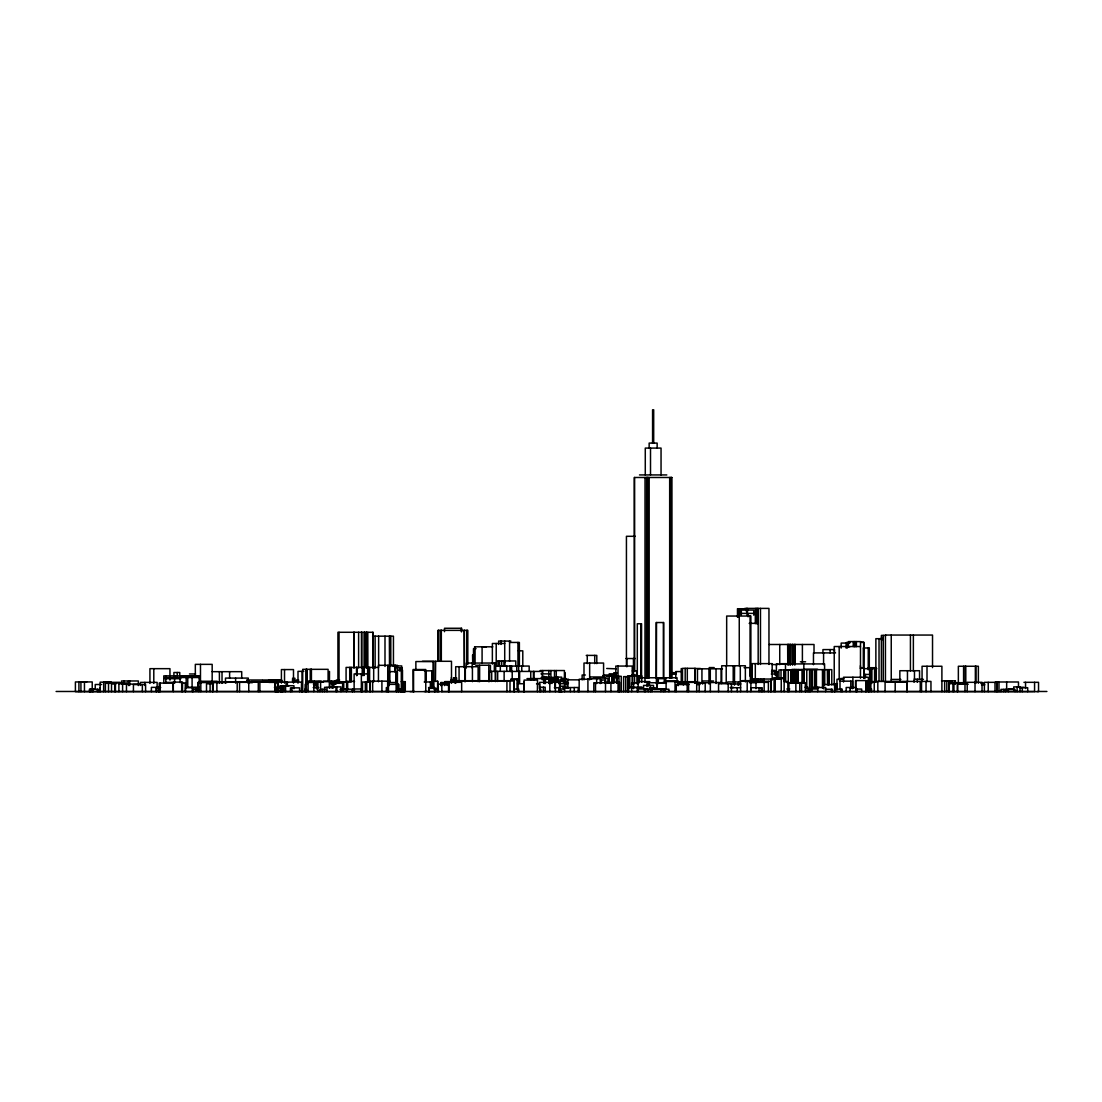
<?xml version="1.0" encoding="UTF-8"?>
<svg xmlns="http://www.w3.org/2000/svg" width="1102" height="1102" viewBox="0 0 1102 1102"><rect width="100%" height="100%" fill="white"/><g stroke="black" fill="none" stroke-linecap="round" stroke-linejoin="round"><path stroke-width="1.5" d="M606.706 668.473L616.17 668.845M639.504 474.934L666.806 474.934M671.821 477.483L634.366 477.483L634.366 671.09M635.344 536.302L626.432 536.302L626.432 666.035M744.773 608.4L768.962 608.4L768.962 664.465M746.481 608.745L737.472 608.745L737.472 617.203M756.344 613.387L739.249 613.387L739.277 665.87M749.153 623.346L758.176 623.346M886.008 635.399L881.366 635.399L881.366 681.422M372.572 636.171L393.442 636.171L393.442 666.434M881.903 638.692L875.87 638.692L875.87 681.394M510.846 641.075L498.641 641.075L498.641 644.45M860.662 642.204L863.679 642.204L863.679 649.023M509.579 642.438L519.373 642.438L519.373 666.187M846.57 642.425L849.835 642.425M860.579 642.425L863.858 642.425L863.858 649.216M849.794 643.072L841.17 643.072L841.17 648.1M504.716 643.485L492.36 643.485L492.36 664.134M769.155 644.491L814.02 644.491L814.02 652.907M860.455 646.53L834.228 646.53L834.228 684.962M492.842 646.805L474.59 646.805L474.59 664.148M846.832 646.778L849.807 646.778M482.979 646.86L486.326 646.86M476.064 648.665L473.543 648.665L473.543 664.148M518.339 650.827L522.789 650.827L522.789 666.131M835.523 652.907L813.469 652.907L813.469 664.699M472.73 655.015L472.73 663.335L472.579 655.015L473.695 655.015M586.223 655.401L596.802 655.401L596.802 663.638M625.881 658.528L635.303 658.528M422.41 661.296L451.489 661.296L451.489 683.212M800.355 661.792L805.603 661.792M780.753 663.679L788.825 663.679M771.965 664.547L777.86 664.547M475.775 665.25L490.445 665.25L490.445 671.848M860.4 665.704L860.621 668.942M392.395 665.925L401.734 665.925L401.858 691.643M495.625 666.063L529.18 666.063L529.18 671.173M378.606 667.413L346.083 667.413L346.083 681.959M709.165 667.578L714.206 667.578M744.07 667.674L750.379 667.674L750.379 681.367M868.087 667.702L876.283 667.702L876.283 681.794M396.803 667.757L402.258 667.757L402.23 691.643M860.318 668.211L864.064 668.211M695.417 668.501L700.486 668.501M722.471 668.831L697.47 668.818L697.47 683.488M863.5 668.666L875.511 668.666L875.511 681.794M876.035 668.666L876.779 668.666M817.574 669.245L803.454 669.245L803.454 682.042M804.419 669.864L778.949 669.947L778.949 678.295M397.836 670.126L402.492 670.126L402.492 691.643M423.843 670.223L413.567 670.223L413.567 691.643M804.019 670.154L785.657 670.154L785.657 681.725M771.607 670.402L775.009 670.402M424.49 670.636L425.978 670.636L425.978 681.945M540.132 670.539L564.417 670.539L564.417 678.653M424.339 670.829L432.067 670.829L432.067 688.447M632.286 670.939L636.68 670.939L636.68 675.719M303.794 671.352L297.995 671.352L297.995 683.199M510.295 671.435L542.267 671.435L542.267 679.865M681.807 671.573L675.802 671.573L675.802 678.267M212.163 671.669L241.71 671.669L241.71 678.336M771.496 671.779L776.166 671.779M778.164 671.903L775.174 671.903L775.174 675.195M613.731 672.757L617.134 672.757M671.283 672.675L676.394 672.675M540.972 673.873L549.994 673.873M609.158 673.845L615.99 673.845M189.475 673.969L195.577 673.969M367.6 673.914L354.128 673.914L354.128 690.031M771.29 674.011L777.365 674.011M671.297 674.204L675.884 674.204M585.41 675.003L582.145 675.003L582.145 680.003M603.386 675.003L616.417 675.003M631.763 675.003L636.68 675.003M602.684 675.87L616.913 675.87M542.542 676.173L543.851 676.173M607.147 676.284L621.252 676.284L621.252 691.643M180.122 676.642L199.186 676.642M542.625 677.027L549.168 677.027M590.424 676.972L604.53 676.972M561.731 677.138L556 677.138L556 680.361M199.186 677.523L163.785 677.523L163.785 675.857L199.186 675.857L199.186 682.689M451.379 677.565L451.765 682.262M541.234 677.537L546.757 677.537M551.22 677.496L556.606 677.496M546.11 677.744L552.846 677.744M640.758 677.771L677.041 677.771L677.041 680.857M773.287 677.882L783.426 677.882M593.785 678.129L607.905 678.129L607.905 683.199M292.471 678.336L295.074 678.336M561.428 678.474L565.96 678.474M180.852 678.68L163.785 678.68L163.785 683.254M527.004 678.598L552.033 678.598L552.033 683.488M554.871 678.584L557.502 678.584M784.156 678.639L774.072 678.639L774.072 691.643M840.606 678.501L843.884 678.501M546.702 678.928L553.411 678.928L553.411 682.11M510.929 679.039L517.747 679.039L517.747 690.072M781.043 679.039L751.55 679.039L751.55 682.193M568.48 679.218L560.629 679.218L560.629 682.331M591.54 679.218L579.17 679.218L579.17 691.643M843.595 679.245L836.983 679.245L836.983 688.543M891.366 679.424L900.899 679.424M923.435 679.342L914.068 679.204L914.068 682.317M510.708 679.548L517.527 679.548M552.667 679.479L559.031 679.479M579.611 679.865L567.255 679.838L567.255 688.268M246.586 680.003L261.849 680.003M262.593 680.003L281.561 680.003M292.264 680.003L298.67 680.003M336.289 680.003L339.623 680.003M450.87 679.989L456.559 680.086M600.507 679.989L604.846 679.989L604.846 683.323M268.475 680.347L281.892 680.347M263.089 680.76L275.899 680.76M458.198 680.705L510.006 680.705L510.006 691.643M742.073 680.664L758.41 680.664M247.013 680.871L249.217 680.871M457.385 680.995L514.248 680.995L514.248 691.643M551.964 680.995L565.725 680.995L565.725 684.039M713.6 680.995L702.677 680.995L702.677 684.039M941.494 680.857L955.406 680.857L955.406 683.943M200.991 681.256L217.232 681.256M274.853 681.256L281.974 681.256M292.485 681.091L298.697 681.091M307.554 681.05L321.233 681.05M323.258 681.105L339.512 681.16M389.984 681.16L370.203 681.16L370.203 691.643M432.99 681.243L437.769 681.243L437.769 688.667M839.999 681.16L852.452 681.16L852.452 688.654M354.541 681.408L346.607 681.408L346.607 689.935M758.08 681.325L770.739 681.325L770.739 691.643M251.173 681.573L266.422 681.642M329.415 681.656L317.886 681.656L317.886 691.643M401.224 681.656L405.288 681.656L405.288 691.643L75.404 691.643L75.404 681.945L86.7 681.945M456.834 681.601L444.767 681.601L444.767 684.948M524.07 681.642L523.726 691.643M649.877 681.601L638.154 681.601L638.154 688.295M665.25 681.546L678.005 681.546M696.312 681.711L683.35 681.711L683.35 685.017M784.156 681.573L787.847 681.573L787.847 691.643M868.417 681.642L875.236 681.642M198.539 681.918L275.28 681.904M335.352 681.876L339.278 681.876M341.661 681.739L348.122 681.739M370.479 681.821L366.773 681.821L366.773 691.643M403.69 681.821L402.698 681.821L402.698 691.643M111.426 682.152L100.13 682.152L100.172 691.643M323.506 682.042L315.007 682.042L315.007 685.251M335.16 682L348.191 682M370.851 682.042L362.489 682.042L362.489 691.643M424.215 681.973L430.73 681.973L430.73 688.419M677.689 682L682.11 682M727.706 681.945L737.982 681.945L737.982 685.182M750.366 682.152L756.523 682.152L756.551 679.039M868.541 681.945L873.748 681.945M995.919 681.986L1018.482 681.986L1018.482 686.822M104.594 682.372L119.843 682.317M165.934 682.386L175.314 682.386M252.427 682.317L237.205 682.317L237.205 691.643M268.792 682.386L274.99 682.386M335.986 682.372L346.152 682.179M604.709 682.262L619.613 682.262L619.613 691.643M676.573 682.386L699.935 682.372M768.383 682.358L755.972 682.358L755.972 688.695M1023.937 682.317L1038.539 682.317L1038.539 691.643L410.027 691.643M226.819 682.62L197.809 682.537L197.809 690.127M247.854 682.634L252.468 682.634M388.841 682.524L396.954 682.524L396.954 691.643M450.098 682.551L440.731 682.551L440.731 685.582M662.798 682.51L665.952 682.51M677.234 682.634L686.973 682.634M709.633 682.537L721.824 682.537M198.25 682.634L201.322 682.634M639.188 682.841L631.584 682.841L631.708 691.643M662.908 682.703L648.417 682.772L648.417 685.733M677.303 682.648L681.807 682.648M749.264 682.675L756.027 682.772M787.021 682.634L805.328 682.634L805.328 691.643M967.294 682.689L949.111 682.689L949.111 691.643M127.253 682.965L115.434 682.965L115.434 691.643M174.13 683.075L159.239 683.075L159.239 691.643M181.913 683.075L186.018 683.075L186.018 688.213M274.701 682.909L277.718 682.909L277.911 691.643M567.323 682.992L568.48 682.992M666.407 682.937L657.26 682.937L657.26 688.736M699.674 682.909L704.536 682.909M721.094 682.965L727.485 682.965M955.021 682.896L960.049 682.896M980.766 683.199L983.948 683.199M116.247 683.323L105.393 683.323L105.393 691.643M118.864 683.75L123.741 683.75M517.499 683.736L524.249 683.736M558.631 683.695L567.957 683.695M718.559 683.695L731.452 683.695L731.452 691.643M834.021 683.695L837.424 683.695M115.889 683.915L111.522 683.915L111.522 691.643M213.499 683.819L206.501 683.819L206.501 691.643M536.536 683.819L539.787 683.819L539.787 691.643M730.392 683.97L740.861 683.97M140.285 684.094L122.597 684.094L122.597 691.643M307.183 684.273L305.282 684.273L305.282 691.643M313.409 684.273L317.183 684.273L317.183 688.695M968.217 684.259L957.266 684.259L957.266 691.643M101.632 684.507L95.24 684.507L95.24 688.791M441.558 684.521L448.486 684.521M689.012 684.562L676.256 684.562L676.256 691.643M696.698 684.507L700.059 684.507M981.455 684.783L984.857 684.783M288.876 685.857L280.266 685.857L280.266 691.643M280.032 686.243L281.065 686.105M559.32 686.215L565.657 686.215M333.341 686.877L340.986 686.877L340.986 691.643M540.076 687.221L545.187 687.221L545.187 691.643M638.623 687.207L642.053 687.207M159.308 687.359L151.387 687.359L151.387 691.643M199.186 687.235L186.183 687.235L186.183 675.857M274.426 687.331L281.051 687.331M437.384 687.317L437.191 691.643M627.617 687.359L637.672 687.331M730.364 687.455L733.725 687.455M805.052 687.235L807.904 687.235L807.904 691.643M811.747 687.345L819.392 687.345M1019.86 687.317L1024.006 687.317M160.713 687.579L156.085 687.579L156.085 691.643M277.911 687.593L281.23 687.593M313.188 687.538L318.74 687.538M387.684 687.593L386.347 687.593L386.347 691.643M428.554 687.579L434.767 687.579L434.767 691.643M562.709 687.648L578.192 687.496L578.192 691.643M631.708 687.593L642.053 687.552M816.61 687.51L825.66 687.51L825.66 691.643M855.841 687.496L846.171 687.496L846.171 691.643M275.211 687.717L280.624 687.717M554.347 687.744L560.381 687.744M564.968 687.841L567.957 687.841M649.533 687.868L656.778 687.868M730.364 687.717L740.627 687.717M1019.915 687.717L1027.698 687.717L1027.698 691.643M91.741 688.915L94.855 688.915M398.07 689.053L400.797 689.053L400.797 691.643M514.042 689.053L518.739 689.053L518.656 691.643M647.632 689.012L638.086 689.012L638.086 691.643M656.64 689.039L664.602 689.039M786.814 688.984L789.776 688.984M817.725 688.998L809.116 688.998L809.116 691.643M1008.757 688.998L1013.096 688.998M275.293 689.163L276.175 689.108L276.175 691.643M343.672 689.205L352.309 689.205L352.309 691.643M428.719 689.122L429.188 691.643M434.036 689.232L437.384 689.232M564.582 689.081L558.783 689.081L558.783 691.643M825.233 689.26L832.451 689.26L832.451 691.643M193.125 689.384L199.228 689.384M325.613 689.315L319.966 689.315L319.966 691.643M340.008 689.384L346.455 689.384M648.141 689.37L645.483 689.37L645.483 691.643M56.106 691.477L414.614 691.477M424.077 691.477L439.753 691.477M441.53 691.533L652.963 691.477M653.734 691.477L1033.607 691.477M1037.01 691.477L1046.9 691.477M1034.571 682.317L1034.571 691.643M1025.549 682.317L1025.549 688.543M1022.298 687.717L1022.298 691.643M1020.039 691.643L1020.039 686.877L1013.73 686.877L1013.73 690.059M1017.105 686.877L1017.105 691.643M1015.038 691.643L1015.038 689.384L1000.947 689.384L1000.947 691.643M1008.344 689.384L1008.344 691.643M1006.663 681.986L1006.663 690.031M1005.589 689.384L1005.589 691.643M1003.77 689.384L1003.77 691.643M998.977 691.643L998.977 682.331L984.389 682.331L984.389 691.643M997.241 682.331L997.241 691.643M996.718 682.331L996.718 691.643M995.01 682.331L995.01 691.643M988.232 682.331L988.232 691.643M982.034 691.643L982.034 682.317L967.212 682.317L967.212 691.643M978.369 683.185L978.369 666.255L958.354 666.255L958.354 683.185M976 666.255L976 683.185M975.353 666.255L975.353 683.185M975.022 682.317L975.022 691.643M965.793 666.255L965.793 683.185M965.159 666.255L965.159 683.185M964.994 684.259L964.994 691.643M963.589 666.255L963.589 683.185M957.79 682.689L957.79 691.643M955.131 680.857L955.131 683.943M953.933 682.689L953.933 691.643M952.941 682.689L952.941 691.643M951.976 680.857L951.976 683.943M950.379 680.857L950.379 683.943M948.932 680.857L948.932 691.643M946.825 680.857L946.825 691.643M944.662 680.857L944.662 691.643M941.893 691.643L941.893 666.255L922.057 666.255L922.057 681.491M932.526 667.633L932.526 635.055L885.429 635.055L885.429 681.353M930.956 691.643L930.956 681.422L874.258 681.422L874.258 691.643M927.002 666.255L927.002 681.491M926.038 681.422L926.038 691.643M921.534 681.422L921.534 691.643M920.253 681.422L920.253 691.643M919.55 678.777L919.55 670.719L899.852 670.719L899.852 681.986M917.332 679.204L917.332 682.317M914.467 670.719L914.467 678.777M913.365 635.055L913.365 671.063M910.431 635.055L910.431 671.063M907.456 670.719L907.456 681.986M907.125 681.422L907.125 691.643M906.932 691.643L906.932 682.11L885.085 682.11L885.085 691.643M895.196 682.11L895.196 691.643M891.242 635.055L891.242 681.353M883.267 635.399L883.267 681.422M881.614 637.121L881.614 640.538M879.024 638.692L879.024 681.394M877.826 681.422L877.826 691.643M876.035 667.702L876.076 681.794M874.809 668.666L874.809 681.794M874.575 667.702L874.575 681.794M871.751 668.666L871.751 683.433M871.558 691.643L871.558 689.012L868.803 689.012L868.803 691.643M871.393 668.666L871.393 683.433M870.842 681.642L870.869 689.976M870.387 683.047L870.387 674.438L864.712 674.438L864.712 677.882M870.125 668.666L870.125 683.433M870.194 686.105L870.194 688.874M869.891 689.012L869.891 691.643M869.643 668.666L869.643 675.237M869.533 690.072L869.533 680.664L867.921 680.664L867.921 690.072M869.299 668.129L869.299 647.976L863.293 647.976L863.293 668.129M868.72 647.976L868.72 668.129M868.28 647.976L868.266 669.809M868.362 691.643L868.362 677.234L843.54 677.234L843.54 682.042M866.103 691.643L866.103 680.595L855.524 680.595L855.524 688.488M865.773 680.595L865.773 691.643M865.442 674.438L865.442 677.882M864.202 647.976L864.064 678.253M863.996 668.666L863.996 678.515M861.654 691.643L861.654 689.067L856.447 689.067L856.447 691.643M860.455 678.281L860.51 641.584L848.43 641.584L848.43 646.598M857.081 689.067L857.081 691.643M856.392 641.584L856.392 646.598M855.827 641.584L855.827 646.598M855.841 680.595L855.841 691.643M854.78 641.584L854.78 646.598M854.339 641.584L854.339 646.598M853.265 641.584L853.265 646.598M852.893 677.234L852.893 688.447M850.785 681.16L850.785 688.654M850.041 687.496L850.041 691.643M847.273 643.072L847.273 648.1M846.129 643.072L846.129 648.1M842.176 691.643L842.176 689.122L834.917 689.122L834.917 691.643M840.964 689.122L840.964 691.643M839.999 679.245L839.999 688.654M839.187 646.53L839.187 679.948M836.886 683.695L836.886 690.059M835.95 688.805L835.95 684.535L823.538 684.535L823.538 688.805M834.531 652.963L834.531 649.588L822.946 649.588L822.946 652.963M834.613 684.535L834.613 691.643M831.776 684.879L831.776 669.644L804.143 669.644L804.143 683.185M831.39 689.26L831.39 691.643M830.15 649.588L830.15 652.963M828.993 669.644L828.993 684.879M828.745 669.644L828.745 684.879M827.368 669.644L827.547 684.879M824.599 684.879L824.585 663.927L776.387 663.927L776.387 678.612M824.392 669.644L824.392 684.879M823.58 652.907L823.58 664.699M822.726 669.644L822.726 688.268M822.505 669.644L822.505 688.268M817.725 687.51L817.725 691.643M816.444 669.644L816.444 688.268M816.183 669.644L816.183 688.268M814.709 669.644L814.709 688.268M814.474 669.644L814.474 688.268M812.05 669.644L812.05 689.948M811.788 669.644L811.788 689.948M810.232 688.998L810.232 691.643M809.86 669.644L809.86 689.948M809.571 669.644L809.571 689.948M806.76 669.644L806.76 688.268M805.893 687.235L805.893 691.643M803.84 663.927L803.84 670.457M802.807 683.144L802.807 669.52L791.787 669.52L791.787 683.144M802.394 644.491L802.394 663.018M802.008 669.52L802.008 683.144M801.553 682.634L801.553 691.643M799.777 691.643L799.777 682.992L788.963 682.992L788.963 691.643M798.261 669.52L798.261 683.144M796.76 669.52L796.76 683.144M795.796 669.52L795.878 691.643M795.176 644.491L795.176 664.699M794.955 644.491L794.804 664.699M794.804 669.52L794.804 683.144M794.583 644.491L794.583 664.699M794.542 669.52L794.542 683.144M793.357 669.52L793.357 683.144M792.834 644.491L792.834 664.699M792.476 644.491L792.613 664.699M792.255 644.491L792.255 664.699M792.255 669.52L792.255 683.144M791.388 670.154L791.388 683.378M791.084 670.154L791.084 683.378M790.409 644.491L790.409 664.699M790.189 644.491L790.189 664.699M790.051 644.491L790.051 664.699M789.831 644.491L789.831 664.699M788.371 644.491L788.371 664.699M788.261 644.491L788.261 664.699M788.274 670.154L788.274 683.378M787.971 644.491L787.971 664.699M787.668 644.491L787.751 664.699M785.492 663.927L785.492 670.457M784.293 669.864L784.293 681.601M784.156 669.947L784.156 691.643M783.853 669.947L783.853 679.962M781.249 678.639L781.249 691.643M781.015 669.947L781.015 678.295M779.748 644.491L779.748 664.699M777.351 671.903L777.365 678.832M775.243 678.639L775.243 691.643M772.171 680.113L772.171 663.638L751.716 663.638L751.716 681.766M771.097 679.176L771.097 691.643M768.383 681.325L768.383 691.643M764.196 679.176L764.154 691.643M763.603 678.997L763.603 682.166M763.328 678.997L763.328 682.166M762.226 691.643L762.226 687.758L750.848 687.744L750.848 691.643L750.917 681.091L740.558 681.091L740.627 691.643M761.151 687.744L761.151 691.643M760.779 678.997L760.779 682.166M760.476 608.4L760.476 664.465M759.058 687.744L759.058 691.643M758.686 678.997L758.686 682.166M758.176 608.4L758.176 664.465M757.377 608.4L757.377 623.691M756.826 679.039L756.826 682.193M756.606 608.4L756.606 623.691M755.325 608.4L755.325 623.691M755.311 663.638L755.311 680.113M754.181 679.039L754.181 682.193M753.782 615.178L753.782 610.081L741.315 610.081L741.315 615.178M752.019 663.638L752.019 681.766M750.875 676.284L750.875 616.046L726.673 616.046L726.673 665.87M750.076 616.046L750.035 676.187M748.079 613.387L748.079 616.789M747.528 608.4L747.528 611.803M747.101 610.081L747.101 615.178M747.197 681.091L747.197 691.643M746.481 608.4L746.481 611.803M745.365 681.945L745.365 665.76L721.714 665.76L721.714 683.557M740.31 608.745L740.31 613.828M740.296 665.76L740.296 681.945M739.139 608.745L739.139 617.203M738.808 681.711L738.808 685.017M738.34 608.745L738.34 617.203M737.266 687.717L737.266 691.643M734.566 665.76L734.469 685.182M733.202 665.76L733.202 681.945M728.188 683.695L728.188 691.643M726.218 665.76L726.218 683.557M721.094 668.818L721.094 683.488M718.559 682.537L718.559 691.643M716.038 668.818L716.038 683.488M710.294 668.818L710.294 681.862M710.349 691.643L710.349 682.758L699.219 682.758L699.219 691.643M708.944 668.818L709.013 684.039M705.197 682.758L705.197 691.643M701.933 668.818L701.933 683.488M696.698 682.372L696.698 691.643M695.128 683.323L695.128 668.335L682.51 668.335L682.51 683.323M694.907 668.335L694.907 683.323M688.585 682.372L688.585 691.643M687.304 668.335L687.304 683.323M687.193 684.562L687.193 691.643M685.182 668.335L685.182 683.323M681.243 668.501L681.243 683.378M678.281 685.554L678.281 680.981L666.104 680.981L666.104 688.736M677.964 682.51L677.964 685.554M675.03 680.981L675.03 691.643M671.724 477.483L671.821 677.937M671.462 477.483L671.462 677.937M670.457 477.483L670.319 677.937M669.672 477.483L669.672 677.937M668.914 691.643L668.914 689.218L648.293 689.287L648.293 691.643M665.76 677.771L665.76 682.4M665.236 677.771L665.236 682.4M664.988 689.218L664.988 691.643M664.272 681.918L664.272 678.68L657.605 678.68L657.605 683.543M663.721 678.157L663.721 622.534L656.172 622.534L656.172 678.157M663.376 622.534L663.376 678.157M663.28 689.163L663.28 691.643M661.048 474.934L661.048 448.087L645.276 448.087L645.276 474.934M660.883 689.163L660.883 691.643M658.321 678.68L658.321 683.543M657.15 448.087L657.15 443.087L649.147 443.087L649.147 448.087M656.888 682.772L656.888 688.695M656.516 622.534L656.393 683.943M653.693 443.087L653.693 409.792L652.577 409.792L652.577 443.087M653.5 688.516L653.5 685.403L643.582 685.403L643.582 688.516M651.985 689.163L651.985 691.643M650.511 448.087L650.511 474.934M650.497 685.403L650.497 688.516M650.538 689.287L650.538 691.643M649.092 477.483L649.092 677.937M648.968 682.772L648.968 685.733M648.32 477.483L648.32 677.937M647.659 477.483L647.659 677.937M647.26 477.483L647.26 677.937M646.929 477.483L646.929 677.937M647.039 681.601L647.039 686.629M646.626 477.483L646.53 677.937M645.028 477.483L644.987 682.4M644.394 689.012L644.394 691.643M641.763 682.179L641.763 675.857L627.658 675.857L627.617 691.643M641.557 678.074L641.557 623.76L637.3 623.76L637.3 676.366M640.854 623.76L640.854 678.074M639.463 675.857L639.463 682.179M639.146 675.857L639.146 682.179M637.686 675.857L637.686 683.75M637.259 687.593L637.259 691.643M636.984 675.857L636.984 683.75M634.504 477.483L634.573 671.09M634.545 675.857L634.545 683.75M633.443 658.528L633.526 676.187M633.54 682.703L633.54 688.667M632.576 675.857L632.576 683.75M632.314 683.75L632.245 666.063L615.811 666.063L615.811 678.005M629.765 675.857L629.765 688.488M628.512 691.643L628.512 676.642L623.594 676.642L623.594 691.643M628.236 676.642L628.236 691.643M626.831 658.528L626.831 666.806M625.688 676.642L625.688 691.643M618.952 676.284L618.952 691.643M618.015 666.063L618.015 678.005M618.057 682.262L618.057 691.643M617.161 676.284L617.161 683.116M616.459 676.284L616.459 683.116M614.034 676.284L614.034 683.116M613.415 676.284L613.415 683.116M612.065 676.284L612.065 683.116M611.789 676.284L611.789 683.116M610.921 691.643L610.921 682.744L593.826 682.744L593.826 691.643M609.241 676.284L609.241 683.116M605.604 678.129L605.604 683.199M605.494 682.744L605.494 691.643M603.579 676.504L603.579 663.046L583.991 663.046L583.991 679.865M601.417 679.989L601.417 683.323M600.273 683.584L600.273 678.749L587.917 678.749L587.917 691.643M596.664 678.749L596.664 683.584M595.507 682.744L595.507 691.643M594.722 655.401L594.722 663.638M589.653 663.046L589.653 679.865M587.256 655.401L587.256 663.638M574.28 687.496L574.28 691.643M570.368 687.593L570.368 691.643M567.916 679.838L567.916 688.268M565.161 680.995L565.161 684.039M565.106 672.633L565.106 678.97M564.555 679.218L564.555 682.331M564.596 683.695L564.596 686.877M564.582 687.593L564.582 691.643M563.205 679.218L563.205 682.331M561.538 691.092L561.538 692.208L560.036 692.208L560.036 691.092M561.028 691.092L561.028 692.208M560.381 686.215L560.381 688.929M560.546 691.092L560.546 692.208M560.091 688.543L560.091 682.331L539.443 682.358L539.443 688.543M557.874 677.138L557.874 680.361M556.276 670.539L556.276 678.653M555.408 682.358L555.408 691.643M554.898 682.331L554.898 688.543M554.485 670.539L554.485 678.653M552.667 677.496L552.667 680.637M550.904 670.539L550.904 678.653M550.573 678.598L550.573 683.488M549.815 682.358L549.815 691.643M549.251 678.598L549.251 683.488M548.81 670.539L548.837 683.488M545.421 678.598L545.421 683.488M545.063 678.598L545.063 683.488M544.512 678.598L544.512 683.488M543.947 678.598L543.947 683.488M543.396 687.221L543.396 691.643M542.694 670.539L542.694 673.79M540.779 689.025L540.779 691.643M537.404 691.643L537.5 680.086L524.111 680.086L524.111 691.643M533.947 671.435L533.947 679.865M533.409 671.435L533.409 679.865M530.737 671.435L530.737 679.865M523.946 689.191L523.946 691.643M521.769 666.063L521.769 671.173M519.621 671.435L519.621 683.226M518.808 671.435L518.808 683.226M518.629 666.063L518.629 671.173M517.954 642.438L517.954 666.187M517.527 679.039L517.527 690.072M517.306 679.548L517.306 688.626M516.742 666.063L516.742 671.173M515.777 666.063L515.777 660.952L496.74 660.952L496.74 666.063M513.959 680.995L513.959 691.643M512.21 679.865L512.21 671.366L489.632 671.366L489.632 681.504M511.617 666.063L511.617 671.173M511.218 666.063L511.218 671.173M509.909 666.063L509.909 671.173M509.579 641.075L509.579 661.296M506.92 680.705L506.92 691.643M506.713 666.063L506.713 671.173M504.95 660.952L504.95 666.063M504.716 641.075L504.716 662.412M504.137 671.366L504.137 681.504M503.903 660.952L503.903 666.063M501.699 660.952L501.699 666.063M501.011 641.075L501.011 644.45M500.308 666.063L500.308 671.173M499.495 660.952L499.495 666.063M498.448 660.952L498.448 666.063M497.677 671.366L497.677 681.504M496.217 643.485L496.217 665.842M495.707 681.504L495.666 663.046L466.256 663.046L466.256 668.087M495.294 671.366L495.294 681.504M494.343 663.046L494.343 671.462M491.685 671.366L491.685 681.504M488.806 665.25L488.806 681.752M482.084 646.805L482.084 663.418M479.632 665.25L479.632 681.752M478.116 681.67L478.116 666.71L455.705 666.71L455.705 683.336M474.742 646.805L474.742 664.148M473.695 648.665L473.695 664.148M472.427 666.71L472.427 681.67M472.179 663.046L472.179 668.087M467.813 664.41L467.813 630.372L437.962 630.372L438.1 661.007M467.124 630.372L467.124 664.41M466.986 630.372L466.986 664.41M465.32 666.71L465.32 681.67M464.796 666.71L464.796 681.67M464.383 630.372L464.383 667.812L464.217 630.372M461.655 631.694L461.655 628.264L444.492 628.264L444.492 631.694M461.655 691.643L461.655 682.317L447.123 682.317L447.123 685.43M461.297 628.264L461.297 631.694M459.066 666.71L459.066 681.67M456.6 680.912L456.6 677.854L453.597 677.854L453.597 680.912M455.484 677.854L455.484 680.912M455.154 680.086L455.154 683.392M453.983 677.854L453.983 680.912M449.244 682.317L449.244 691.643M448.555 691.643L448.555 684.177L438.265 684.177L438.265 691.643M444.602 682.551L444.602 685.582M441.847 684.177L441.847 691.643M441.323 630.372L441.323 661.007M441.337 682.551L441.337 685.582M441.158 630.372L441.158 661.007M440.896 630.372L440.896 661.007M438.803 630.372L438.803 661.007M438.362 630.372L438.362 661.007M437.604 681.243L437.604 688.667M435.662 661.296L435.442 681.532M435.028 689.122L435.028 691.643M434.601 687.579L434.601 691.643M433.885 688.309L433.885 661.558L415.867 661.558L415.867 669.92M433.045 661.558L433.045 688.309M431.901 670.829L431.901 688.447M430.386 681.973L430.386 688.419M428.981 689.122L428.981 691.643M428.719 687.579L428.719 691.643M425.771 691.643L425.771 669.52L413.057 669.52L413.167 691.643M425.179 670.636L425.179 681.945M404.889 681.656L404.889 691.643M404.076 681.656L404.076 691.643M403.539 681.656L403.69 691.643M402.037 667.757L402.023 691.643M401.307 670.126L401.307 691.643M400.357 689.053L400.357 691.643M399.833 667.757L399.833 671.159M398.745 691.643L398.745 684.328L388.29 684.383L388.29 691.643M398.442 684.328L398.442 691.643M397.423 685.058L397.423 665.319L378.441 665.319L378.441 681.766M396.596 682.524L396.582 691.643M396.279 691.643L396.389 671.641L388.799 671.641L388.799 684.976M396.169 671.641L396.169 683.309M395.494 665.319L395.494 671.903M394.833 665.319L394.833 671.903M390.797 636.171L390.797 666.434M389.557 665.319L389.557 681.766L389.378 636.171M389.213 682.524L389.213 685.568M389.02 671.641L388.841 685.568M388.414 684.383L388.414 691.643M387.739 665.319L387.739 681.766M387.642 681.16L387.684 691.643M384.997 636.171L384.997 666.434M381.912 681.16L381.912 691.643M378.633 636.171L378.633 666.434M375.121 636.171L375.121 668.115M373.674 667.413L373.674 681.959M373.082 667.895L373.082 632.286L337.928 632.286L337.928 683.171M372.793 632.286L372.793 667.895M372.641 681.16L372.641 691.643M369.914 681.821L369.914 691.643M369.611 667.413L369.611 681.959M369.129 667.413L369.129 681.959M368.605 667.413L368.605 681.959M368.357 667.413L368.357 675.498M367.792 632.286L367.903 675.498M367.682 667.413L367.6 681.973M366.58 632.286L366.58 667.895M366.263 632.286L366.263 667.895M365.327 682.042L365.327 691.643M364.542 632.286L364.542 667.895M364.294 632.286L364.294 667.895M361.773 632.286L361.773 667.895M361.456 632.286L361.456 667.895M361.346 673.914L361.346 691.643M361.153 691.643L361.153 688.984L352.626 688.984L352.626 691.643M358.618 632.286L358.618 667.895M357.062 667.413L356.993 675.498M356.731 667.413L356.731 675.498M356.552 667.413L356.552 675.498M354.183 632.286L354.183 667.895M354.348 688.984L354.348 691.643M353.852 632.286L353.852 667.895M351.386 667.413L351.386 681.959M350.229 667.413L350.229 681.959M349.733 667.413L349.733 681.959M347.653 681.408L347.653 689.935M346.455 689.205L346.455 691.643M343.741 681.739L343.741 689.99M342.626 689.935L342.626 683.102L329.663 683.102L329.663 688.227M339.044 632.286L339.044 683.171M336.895 686.877L336.895 691.643M336 681.105L336 684.108M335.986 691.643L335.986 687.317L324.567 687.317L324.567 691.643M335.463 681.105L335.463 684.108M334.457 681.105L334.457 684.108M333.865 683.102L333.865 686.518M333.066 683.102L333.066 688.227M332.033 683.102L332.033 688.227M331.606 681.105L331.606 684.108M331.413 681.105L331.413 684.108M329.498 671.393L329.415 688.323M328.093 681.353L328.093 669.327L302.706 669.327L302.706 691.643M327.005 687.317L327.005 691.643M322.39 689.315L322.39 691.643M320.599 681.656L320.599 689.976M317.321 682.042L317.321 685.251M316.742 684.273L316.742 688.695M316.288 684.273L316.288 688.695M314.332 681.05L314.332 685.596M313.822 691.643L313.822 682.482L306.37 682.482L306.37 691.643M311.425 669.327L311.425 681.353M311.122 669.327L311.122 681.353M310.227 669.327L310.227 681.353M308.119 682.482L308.119 691.643M306.976 669.327L306.976 683.061M306.549 669.327L306.549 684.783M306.411 691.643L306.411 688.998L305.158 688.998L305.158 691.643M306.012 669.327L306.012 684.783M305.612 684.273L305.612 691.643M302.141 691.643L302.141 682.11L212.603 682.11L212.603 691.643M302.031 671.352L302.031 691.643M301.535 682.11L301.425 691.643M299.579 691.643L299.579 687.868L290.473 687.868L290.473 691.643M293.972 688.695L293.972 685.733L281.409 685.706L281.409 691.643M293.49 683.157L293.49 669.575L281.409 669.575L281.409 683.157M291.892 687.868L291.892 691.643M287.388 682.11L287.388 685.292M286.093 682.11L286.093 685.292M285.57 685.733L285.57 691.643M284.523 669.575L284.523 683.157M283.999 685.733L283.999 691.643M282.663 685.733L282.663 691.643M282.456 685.706L282.456 691.643M281.065 685.995L281.065 691.643M280.638 685.857L280.638 691.643M278.283 681.945L278.351 691.643M277.484 687.345L277.484 691.643M277.043 687.345L277.043 691.643M276.602 687.758L276.602 691.643M275.734 689.108L275.734 691.643M275.459 682.909L275.459 688.736M274.977 681.862L274.977 691.643M259.879 681.862L259.879 691.643M258.281 681.862L258.281 691.643M248.749 682.317L248.749 691.643M248.281 683.171L248.281 678.088L225.483 678.088L225.483 683.171M239.561 682.317L239.561 691.643M235.608 678.088L235.608 683.171M229.602 671.669L229.602 678.336M222.025 671.669L222.025 683.323M219.408 671.669L219.408 683.323M216.887 681.931L216.887 691.643M212.989 681.931L212.989 691.643M212.163 681.656L212.176 664.354L195.329 664.354L195.329 676.297M210.096 683.819L210.096 691.643M200.812 681.862L200.812 691.643M200.481 664.354L200.481 683.116M198.856 681.862L198.856 691.643M198.401 682.537L198.401 690.127M196.735 690.334L196.735 687.717L185.577 687.717L185.577 691.643M196.115 687.717L196.115 690.334M193.084 687.717L193.125 691.643M192.313 687.717L192.313 691.643M192.092 675.857L192.092 687.235M187.753 675.857L187.753 687.235M185.274 683.075L185.274 691.643M182.505 691.643L182.505 682.11L173.303 682.11L173.303 691.643L173.152 683.075M181.692 682.11L181.692 691.643M180.122 675.857L180.122 682.689M179.764 675.829L179.764 672.495L173.896 672.495L173.896 675.829M177.257 672.495L177.257 675.829M175.246 675.857L175.246 677.523M174.584 675.857L174.584 677.523M174.584 678.68L174.584 683.254M169.956 680.154L169.956 668.666L149.927 668.666L149.927 683.447M165.796 675.857L165.796 677.523M165.796 678.68L165.796 683.254M160.217 683.075L160.217 691.643M158.702 687.579L158.702 691.643M158.509 687.579L158.509 691.643M157.131 688.557L157.131 682.386L140.436 682.386L140.436 685.472M156.567 687.579L156.567 691.643M153.798 668.666L153.798 683.447M145.588 691.643L145.588 684.562L133.425 684.562L133.425 691.643M144.858 682.386L144.858 685.472M142.351 684.562L142.351 691.643M138.342 685.554L138.342 680.981L121.523 680.981L121.523 684.025M129.719 680.981L129.719 685.554M128.452 680.981L128.452 685.554M126.482 684.094L126.482 691.643M123.865 680.981L123.865 684.025M118.892 682.965L118.892 691.643M114.704 683.915L114.704 691.643M108.519 683.323L108.519 691.643M103.657 682.152L103.657 691.643M99.883 687.744L99.883 691.643M98.395 691.643L98.395 689.273L89.427 689.273L89.427 691.643M97.348 689.273L97.348 691.643M93.174 689.273L93.174 691.643M92.637 689.273L92.637 691.643M92.224 690.031L92.224 681.931L80.928 681.931L80.928 691.643M91.287 689.273L91.287 691.643M90.529 689.273L90.529 691.643M89.841 689.273L89.841 691.643M84.455 681.931L84.455 691.643M78.917 681.945L78.917 691.643M363.908 675.498L363.908 667.413L363.77 675.498M362.517 675.498L362.517 667.413L362.393 675.498"/></g></svg>
